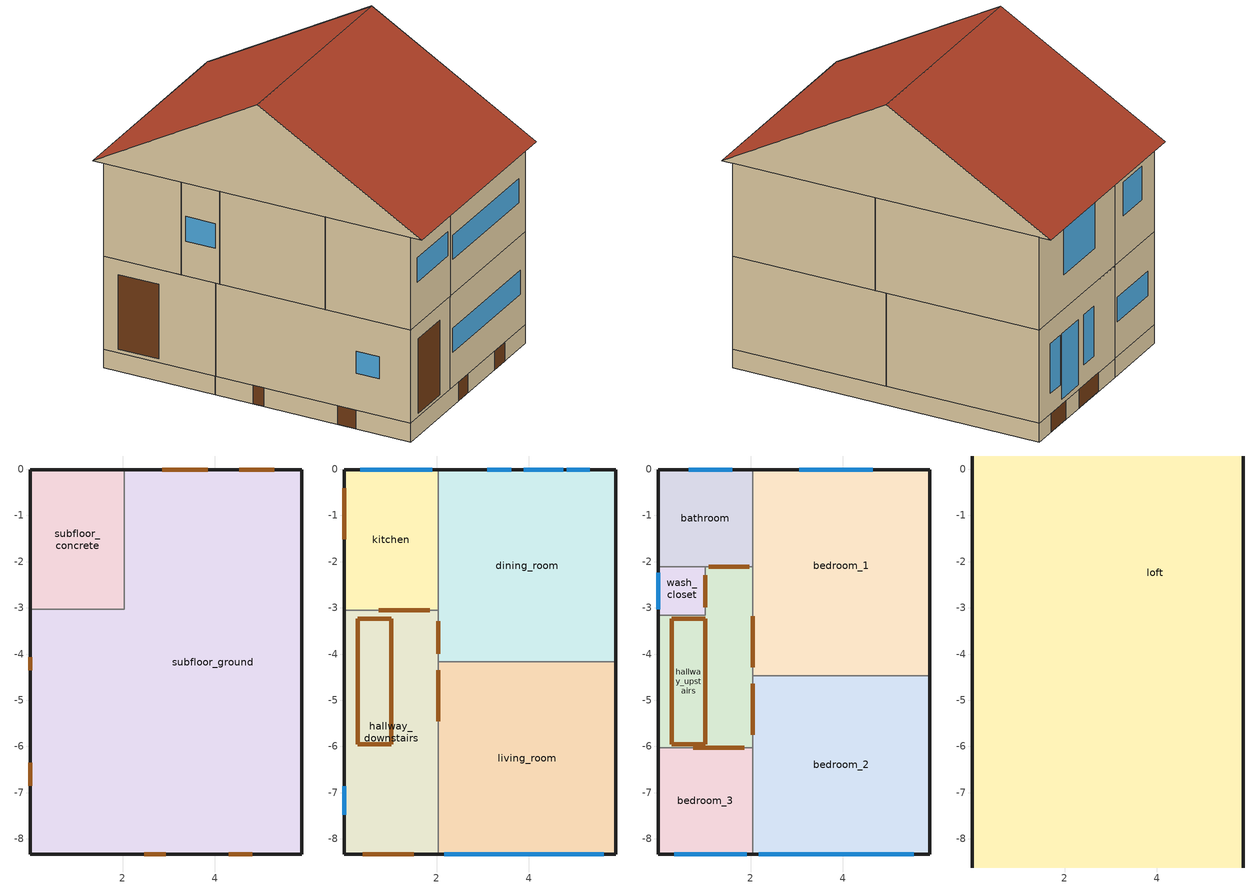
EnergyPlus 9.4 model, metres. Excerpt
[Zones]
subfloor_concrete
 floor ground (17): 2.04,-3.03 0.01,-3.03 0.01,-0.01 2.04,-0.01 z0
 wall outside (1): 2.04,-0.01 0.01,-0.01 0.01,-3.03 z0:0.5
 wall to subfloor_ground (11): 0.01,-3.03 2.04,-3.03 2.04,-0.01 z0:0.5
subfloor_ground
 floor ground (17): 2.04,-8.33 0.01,-8.33 0.01,-3.03 2.04,-3.03 z0; 5.87,-8.33 2.04,-8.33 2.04,-0.01 5.87,-0.01 z0
 wall outside (1): 0.01,-3.03 0.01,-8.33 5.87,-8.33 5.87,-0.01 2.04,-0.01 z0:0.5
 door (19): 3.85,-0.01 2.86,-0.01 / 5.28,-0.01 4.53,-0.01 / 0.01,-6.36 0.01,-6.85 / 0.01,-4.07 0.01,-4.35 / 4.3,-8.33 4.81,-8.33 / 2.47,-8.33 2.94,-8.33 z0:0.5
kitchen
 floor to subfloor_concrete (5): 2.03,-3.03 0.01,-3.03 0.01,-0.01 2.03,-0.01 z0.5
 floor to subfloor_ground (5): 2.03,-3.06 0.01,-3.06 0.01,-3.03 2.03,-3.03 z0.5
 wall outside (1): 2.03,-0.01 0.01,-0.01 0.01,-3.06 z0.5:3
 wall to dining_room (11): 2.03,-3.06 2.03,-0.01 z0.5:3
 wall to hallway_downstairs (11): 0.01,-3.06 2.03,-3.06 z0.5:3
 window (Project external glazing - 1001): 1.9,-0.01 0.35,-0.01 z1.44:2.09
 door (13): 0.01,-0.41 0.01,-1.51 z0.6:2.6
 door inside (15): 0.75,-3.06 1.85,-3.06 z0.6:2.6
dining_room
 floor to subfloor_ground (5): 5.87,-4.17 2.03,-4.17 2.04,-0.01 5.87,-0.01 z0.5
 wall outside (1): 5.87,-4.17 5.87,-0.01 2.03,-0.01 z0.5:3
 wall to hallway_downstairs (11): 2.03,-3.06 2.03,-4.17 z0.5:3
 wall to living_room (12): 2.03,-4.17 5.87,-4.17 z0.5:3
 window (Project external glazing - 1001): 4.74,-0.01 3.88,-0.01 z0.64:2.39; 5.32,-0.01 4.82,-0.01 / 3.61,-0.01 3.1,-0.01 z1.06:2.39
 door inside (15): 2.03,-3.29 2.03,-3.99 z0.6:2.7
hallway_downstairs
 floor to subfloor_ground (5): 2.03,-8.33 0.01,-8.33 0.01,-3.06 2.03,-3.06 z0.5
 wall outside (1): 0.01,-3.06 0.01,-8.33 2.03,-8.33 z0.5:3
 wall to living_room (12): 2.03,-8.33 2.03,-4.17 z0.5:3
 window (Project external glazing - 1001): 0.01,-6.87 0.01,-7.48 z1.49:2.08
 door inside (IRTSurface): 0.3,-5.95 1.02,-5.95 1.02,-3.24 0.3,-3.24 z3
 door (13): 0.4,-8.33 1.5,-8.33 z0.6:2.6
 door inside (15): 2.03,-5.45 2.03,-4.35 z0.6:2.6
living_room
 floor to subfloor_ground (5): 5.87,-8.33 2.03,-8.33 2.03,-4.17 5.87,-4.17 z0.5
 wall outside (1): 2.03,-8.33 5.87,-8.33 5.87,-4.17 z0.5:3
 window (Project external glazing - 1001): 2.16,-8.33 5.62,-8.33 z1.44:2.09
bathroom
 floor to kitchen (10): 2.03,-2.11 0.01,-2.11 0.01,-0.01 2.03,-0.01 z3
 wall outside (1): 2.04,-0.01 0.01,-0.01 0.01,-2.11 z3:5.5
 wall to bedroom_1 (12): 2.04,-2.11 2.04,-0.01 z3:5.5
 wall to wash_closet (11): 0.01,-2.11 1.02,-2.11 z3:5.5
 wall to hallway_upstairs (11): 1.02,-2.11 2.04,-2.11 z3:5.5
 window (Project external glazing - 1001): 1.61,-0.01 0.66,-0.01 z4.16:5.06
 door inside (15): 1.1,-2.11 1.97,-2.11 z3.1:5.19
bedroom_1
 floor to dining_room (10): 5.87,-4.17 2.04,-4.17 2.04,-0.01 5.87,-0.01 z3
 floor to living_room (10): 5.87,-4.46 2.04,-4.46 2.04,-4.17 5.87,-4.17 z3
 wall outside (1): 5.87,-4.46 5.87,-0.01 2.04,-0.01 z3:5.5
 wall to hallway_upstairs (11): 2.04,-2.11 2.04,-4.46 z3:5.5
 wall to bedroom_2 (11): 2.04,-4.46 5.87,-4.46 z3:5.5
 window (Project external glazing - 1001): 4.64,-0.01 3.06,-0.01 z3.94:5.36
 door inside (15): 2.04,-3.18 2.04,-4.28 z3.1:5.1
hallway_upstairs
 floor to kitchen (10): 2.03,-3.06 1.02,-3.06 1.02,-2.11 2.03,-2.11 z3
 floor to hallway_downstairs (10): 2.03,-5.95 1.02,-5.95 1.02,-4.59 2.03,-4.59 z3; 2.03,-6.02 0.3,-6.02 0.3,-5.95 2.03,-5.95 z3; 0.3,-6.02 0.01,-6.02 0.01,-4.59 0.3,-4.59 z3; 0.3,-4.59 0.01,-4.59 0.01,-3.24 0.3,-3.24 z3; 1.02,-3.24 0.01,-3.24 0.01,-3.16 1.02,-3.16 z3; 2.03,-4.59 1.02,-4.59 1.02,-3.06 2.03,-3.06 z3; 1.02,-5.95 0.3,-5.95 0.3,-3.24 1.02,-3.24 z3
 wall outside (1): 0.01,-3.16 0.01,-6.02 z3:5.5
 wall to wash_closet (11): 1.02,-2.11 1.02,-3.16 0.01,-3.16 z3:5.5
 wall to bedroom_3 (12): 0.01,-6.02 2.04,-6.02 z3:5.5
 wall to bedroom_2 (12): 2.04,-6.02 2.04,-4.46 z3:5.5
 door inside (15): 1.02,-2.3 1.02,-2.99 z3.1:5.22; 0.76,-6.02 1.86,-6.02 / 2.04,-5.74 2.04,-4.64 z3.1:5.1
bedroom_2
 floor to living_room (10): 5.87,-8.33 2.04,-8.33 2.04,-4.46 5.87,-4.46 z3
 wall outside (1): 2.04,-8.33 5.87,-8.33 5.87,-4.46 z3:5.5
 wall to bedroom_3 (11): 2.04,-6.02 2.04,-8.33 z3:5.5
 window (Project external glazing - 1001): 2.17,-8.33 5.53,-8.33 z3.94:4.59
bedroom_3
 floor to hallway_downstairs (10): 2.03,-8.33 0.01,-8.33 0.01,-6.02 2.03,-6.02 z3
 wall outside (1): 0.01,-6.02 0.01,-8.33 2.04,-8.33 z3:5.5
 window (Project external glazing - 1001): 0.35,-8.33 1.91,-8.33 z4.14:4.79
wash_closet
 floor to kitchen (10): 1.02,-3.06 0.01,-3.06 0.01,-2.11 1.02,-2.11 z3
 floor to hallway_downstairs (10): 1.02,-3.16 0.01,-3.16 0.01,-3.06 1.02,-3.06 z3
 wall outside (1): 0.01,-2.11 0.01,-3.16 z3:5.5
 window (Project external glazing - 1001): 0.01,-2.24 0.01,-3.03 z3.94:4.6
loft
 floor outside (7): 5.87,-0.01 0.01,-0.01 0.01,0.29 5.87,0.29 z5.5; 5.87,-8.63 0.01,-8.63 0.01,-8.33 5.87,-8.33 z5.5
 floor to bathroom (5): 2.04,-2.11 0.01,-2.11 0.01,-0.01 2.04,-0.01 z5.5
 floor to bedroom_1 (5): 5.87,-4.46 2.04,-4.46 2.04,-0.01 5.87,-0.01 z5.5
 floor to hallway_upstairs (5): 1.02,-6.02 0.01,-6.02 0.01,-3.16 1.02,-3.16 z5.5; 2.04,-6.02 1.02,-6.02 1.02,-2.11 2.04,-2.11 z5.5
 floor to bedroom_2 (5): 5.87,-8.33 2.04,-8.33 2.04,-4.46 5.87,-4.46 z5.5
 floor to bedroom_3 (5): 2.04,-8.33 0.01,-8.33 0.01,-6.02 2.04,-6.02 z5.5
 floor to wash_closet (5): 1.02,-3.16 0.01,-3.16 0.01,-2.11 1.02,-2.11 z5.5
 wall outside (1): 5.87,-8.63,5.5 5.87,0.29,5.5 5.87,-4.17,8.07; 0.01,0.29,5.5 0.01,-8.63,5.5 0.01,-4.17,8.07
 roof outside (3): 5.87,0.29,5.5 0.01,0.29,5.5 0.01,-4.17,8.07 5.87,-4.17,8.07; 0.01,-8.63,5.5 5.87,-8.63,5.5 5.87,-4.17,8.07 0.01,-4.17,8.07
[Building]
Building 1: North Axis=0; Terrain=Suburbs; Loads Convergence Tolerance Value=0.04; Temperature Convergence Tolerance Value=0.4; Solar Distribution=FullExterior; Maximum Number of Warmup Days=25; Minimum Number of Warmup Days=6
[Site:Location]
Untitled (01-01:31-12)  (01-01:31-12): Latitude=50.22; Longitude=-5.32; Time Zone=0; Elevation=88
[SizingPeriod:DesignDay] Day of Month=15; Humidity Condition Type=WetBulb; Barometric Pressure=100272.3; Rain Indicator=No; Snow Indicator=No
Name | Month | Day Type | Maximum DryBulb Temperature | Daily DryBulb Temperature Range | Wetbulb or DewPoint at Maximum DryBulb | Wind Speed | Wind Direction | Daylight Saving Time Indicator | Solar Model Indicator | Sky Clearness
Summer Design Day in Untitled (01-01:31-12) Jun | 6 | SummerDesignDay | 22.5 | 7.2 | 16.4 | 0 | 0 | Yes | ASHRAEClearSky | 0.98
Summer Design Day in Untitled (01-01:31-12) Jul | 7 | SummerDesignDay | 23.2 | 6.8 | 17.5 | 0 | 0 | Yes | ASHRAEClearSky | 0.98
Summer Design Day in Untitled (01-01:31-12) Aug | 8 | SummerDesignDay | 23.9 | 6.5 | 18.3 | 0 | 0 | Yes | ASHRAEClearSky | 0.98
Summer Design Day in Untitled (01-01:31-12) Sep | 9 | SummerDesignDay | 21.2 | 5.9 | 17.2 | 0 | 0 | Yes | ASHRAEClearSky | 0.98
Winter Design Day in Untitled (01-01:31-12) | 1 | WinterDesignDay | -0.9 | 0 | -0.9 | 4 | 50 | No |  | 0
[Site:GroundTemperature:BuildingSurface]
18, 18, 18, 18, 18, 18, 18, 18, 18, 18, 18, 18
[Site:GroundTemperature:FCfactorMethod]
January Ground Temperature=8.63; February Ground Temperature=7.09; March Ground Temperature=6.67; April Ground Temperature=7.03; May Ground Temperature=9.11; June Ground Temperature=11.44; July Ground Temperature=13.63; August Ground Temperature=15.22; September Ground Temperature=15.68; October Ground Temperature=14.93; November Ground Temperature=13.14; December Ground Temperature=10.88
[Site:GroundTemperature:Shallow]
14, 14, 14, 14, 14, 14, 14, 14, 14, 14, 14, 14
[Site:GroundTemperature:Deep]
14, 14, 14, 14, 14, 14, 14, 14, 14, 14, 14, 14
[Site:GroundReflectance]
0.2, 0.2, 0.2, 0.2, 0.2, 0.2, 0.2, 0.2, 0.2, 0.2, 0.2, 0.2
[Site:GroundReflectance:SnowModifier]
2, 2
[Site:Precipitation]
Precipitation Model Type=ScheduleAndDesignLevel; Design Level for Total Annual Precipitation=0.75; Precipitation Rates Schedule=Site Precipitation Schedule; Average Total Annual Precipitation=0.75
[Material] Roughness=Rough; Thermal Absorptance=0.9
Name | Thickness | Conductivity | Density | Specific Heat | Solar Absorptance | Visible Absorptance
1_1_5 | 0.1 | 0.84 | 1700 | 800 | 0.7 | 0.7
1_2_103 | 0.0795 | 0.034 | 35 | 1400 | 0.6 | 0.6
1_3_11 | 0.1 | 0.51 | 1400 | 1000 | 0.6 | 0.6
1_4_66 | 0.013 | 0.4 | 1000 | 1000 | 0.5 | 0.5
3_1_33 | 0.025 | 1 | 2000 | 800 | 0.7 | 0.7
3_2_111 | 0.2423 | 0.04 | 30 | 840 | 0.6 | 0.6
3_3_77 | 0.005 | 0.19 | 960 | 837 | 0.8 | 0.8
5_1_7 | 0.1 | 1.4 | 2100 | 840 | 0.6 | 0.6
7_1_17 | 0.025 | 0.5 | 1300 | 1000 | 0.7 | 0.7
7_2_111 | 0.1482 | 0.04 | 30 | 840 | 0.6 | 0.6
7_3_34 | 0.005 | 0.14 | 650 | 1200 | 0.78 | 0.78
11_1_27 | 0.025 | 0.25 | 900 | 1000 | 0.5 | 0.5
13_1_108 | 0.035 | 0.19 | 700 | 2390 | 0.5 | 0.5
17_1_37 | 0.1327 | 0.04 | 10 | 1400 | 0.6 | 0.6
17_2_9 | 0.1 | 1.13 | 2000 | 1000 | 0.6 | 0.6
17_3_29 | 0.07 | 0.41 | 1200 | 840 | 0.73 | 0.73
17_4_34 | 0.03 | 0.14 | 650 | 1200 | 0.78 | 0.78
19_1_400 | 0.2 | 0.1 | 12 | 840 | 0.7 | 0.7
[Material:NoMass] Roughness=Rough; Thermal Resistance=0.15; Thermal Absorptance=0.9; Solar Absorptance=0.7; Visible Absorptance=0.7
11_RVAL_2; 12_RVAL_2
[Material:InfraredTransparent]
IRTMaterial
[WindowMaterial:Glazing] Optical Data Type=SpectralAverage; Thickness=0.003; Infrared Transmittance at Normal Incidence=0; Front Side Infrared Hemispherical Emissivity=0.84; Conductivity=0.9; Dirt Correction Factor for Solar and Visible Transmittance=1
Name | Solar Transmittance at Normal Incidence | Front Side Solar Reflectance at Normal Incidence | Back Side Solar Reflectance at Normal Incidence | Visible Transmittance at Normal Incidence | Front Side Visible Reflectance at Normal Incidence | Back Side Visible Reflectance at Normal Incidence | Back Side Infrared Hemispherical Emissivity
2 | 0.837 | 0.075 | 0.075 | 0.898 | 0.081 | 0.081 | 0.84
38 | 0.74 | 0.09 | 0.1 | 0.82 | 0.11 | 0.12 | 0.2
[WindowMaterial:Gas]
1002: Gas Type=Air; Thickness=0.013
[Construction]
IRTSurface: IRTMaterial
1: 1_1_5, 1_2_103, 1_3_11, 1_4_66
2: 1_4_66, 1_3_11, 1_2_103, 1_1_5
3: 3_1_33, 3_2_111, 3_3_77
5; 10: 5_1_7
7: 7_1_17, 7_2_111, 7_3_34
11: 11_1_27, 11_RVAL_2, 11_1_27
12: 11_1_27, 12_RVAL_2, 11_1_27
13; 15: 13_1_108
17: 17_1_37, 17_2_9, 17_3_29, 17_4_34
19: 19_1_400
Project external glazing - 1001: 38, 1002, 2
[WindowProperty:FrameAndDivider]
1: Frame Width=0.04; Frame Outside Projection=0; Frame Inside Projection=0; Frame Conductance=9.5; Ratio of FrameEdge Glass Conductance to CenterOfGlass Conductance=1; Frame Solar Absorptance=0.5; Frame Visible Absorptance=0.5; Frame Thermal Hemispherical Emissivity=0.9; Divider Type=DividedLite; Divider Width=0.02; Number of Horizontal Dividers=1; Number of Vertical Dividers=1; Divider Outside Projection=0; Divider Inside Projection=0; Divider Conductance=9.5; Ratio of DividerEdge Glass Conductance to CenterOfGlass Conductance=1; Divider Solar Absorptance=0.5; Divider Visible Absorptance=0.5; Divider Thermal Hemispherical Emissivity=0.9; Outside Reveal Solar Absorptance=0.5; Inside Sill Depth=0; Inside Sill Solar Absorptance=0.5; Inside Reveal Depth=0; Inside Reveal Solar Absorptance=0.5
[RoofIrrigation]
Irrigation Model Type=Schedule; Irrigation Rate Schedule=Roof Irrigation Schedule
[Zone] Type=1; Part of Total Floor Area=Yes
Name | Multiplier | Volume | Floor Area | Zone Inside Convection Algorithm
loft | 1 | 42.6692 | 39.5104 | TARP
kitchen | 10 | 10.6468 | 4.4362 | TARP
dining_room | 10 | 31.6204 | 13.1752 | TARP
hallway_downstairs | 10 | 19.5288 | 8.137 | TARP
living_room | 10 | 33.2541 | 13.8559 | TARP
bathroom | 10 | 6.9408 | 2.892 | TARP
bedroom_1 | 10 | 33.954 | 14.1475 | TARP
hallway_upstairs | 10 | 13.0462 | 3.469 | TARP
bedroom_2 | 10 | 29.0897 | 12.1207 | TARP
bedroom_3 | 10 | 7.7653 | 3.2356 | TARP
wash_closet | 10 | 1.4071 | 0.5863 | TARP
subfloor_concrete | 1 | 2.2123 | 4.4246 | Simple
subfloor_ground | 1 | 17.8791 | 35.7581 | Simple
[PEOPLE] Number of People Calculation Method=People/Area; Fraction Radiant=0.3; Sensible Heat Fraction=AutoCalculate; Carbon Dioxide Generation Rate=3.82e-08; Enable ASHRAE 55 Comfort Warnings=No; Mean Radiant Temperature Calculation Type=ZoneAveraged; Work Efficiency Schedule=Work efficiency; Clothing Insulation Calculation Method=ClothingInsulationSchedule; Air Velocity Schedule=8060
Name | Zone or ZoneList | Number of People Schedule | People per Zone Floor Area | Activity Level Schedule | Clothing Insulation Schedule
People loft | loft | 2864 | 0.111 | Activity Schedule loft | Clothing Schedule loft
People kitchen | kitchen | 3344 | 0.0237037 | Activity Schedule kitchen | Clothing Schedule kitchen
People dining_room | dining_room | 3339 | 0.0169163 | Activity Schedule dining_room | Clothing Schedule dining_room
People hallway_downstairs | hallway_downstairs | 3359 | 0.019646 | Activity Schedule hallway_downstairs | Clothing Schedule hallway_downstairs
People living_room | living_room | 3349 | 0.0187563 | Activity Schedule living_room | Clothing Schedule living_room
People bathroom | bathroom | 3334 | 0.0187368 | Activity Schedule bathroom | Clothing Schedule bathroom
People bedroom_1 | bedroom_1 | 3329 | 0.0229388 | Activity Schedule bedroom_1 | Clothing Schedule bedroom_1
People hallway_upstairs | hallway_upstairs | 3359 | 0.019646 | Activity Schedule hallway_upstairs | Clothing Schedule hallway_upstairs
People bedroom_2 | bedroom_2 | 3329 | 0.0229388 | Activity Schedule bedroom_2 | Clothing Schedule bedroom_2
People bedroom_3 | bedroom_3 | 3329 | 0.0229388 | Activity Schedule bedroom_3 | Clothing Schedule bedroom_3
People wash_closet | wash_closet | 3324 | 0.0243172 | Activity Schedule wash_closet | Clothing Schedule wash_closet
[Lights] Design Level Calculation Method=Watts/Area; Return Air Fraction=0; Fraction Radiant=0.42; Fraction Visible=0.18; Fraction Replaceable=1
Name | Zone or ZoneList | Schedule | Watts per Zone Floor Area | EndUse Subcategory
loft General lighting | loft | 2868 | 15 | ELECTRIC EQUIPMENT#loft#GeneralLights
kitchen General lighting | kitchen | 3345 | 7.5 | ELECTRIC EQUIPMENT#kitchen#GeneralLights
dining_room General lighting | dining_room | 3340 | 2.5 | ELECTRIC EQUIPMENT#dining_room#GeneralLights
hallway_downstairs General lighting | hallway_downstairs | 3360 | 5 | ELECTRIC EQUIPMENT#hallway_downstairs#GeneralLights
living_room General lighting | living_room | 3350 | 2.5 | ELECTRIC EQUIPMENT#living_room#GeneralLights
bathroom General lighting | bathroom | 3335 | 7.5 | ELECTRIC EQUIPMENT#bathroom#GeneralLights
bedroom_1 General lighting | bedroom_1 | 3330 | 5 | ELECTRIC EQUIPMENT#bedroom_1#GeneralLights
hallway_upstairs General lighting | hallway_upstairs | 3360 | 5 | ELECTRIC EQUIPMENT#hallway_upstairs#GeneralLights
bedroom_2 General lighting | bedroom_2 | 3330 | 5 | ELECTRIC EQUIPMENT#bedroom_2#GeneralLights
bedroom_3 General lighting | bedroom_3 | 3330 | 5 | ELECTRIC EQUIPMENT#bedroom_3#GeneralLights
wash_closet General lighting | wash_closet | 3325 | 5 | ELECTRIC EQUIPMENT#wash_closet#GeneralLights
[OtherEquipment] Fuel Type=Electricity; Design Level Calculation Method=Watts/Area; Fraction Latent=0; Fraction Radiant=0.2; Fraction Lost=0; Carbon Dioxide Generation Rate=0; EndUse Subcategory=General
Name | Zone or ZoneList | Schedule | Power per Zone Floor Area
loft Equipment gain | loft | 2867 | 11.77
kitchen Equipment gain | kitchen | 3346 | 30.28
dining_room Equipment gain | dining_room | 3341 | 3.06
hallway_downstairs Equipment gain | hallway_downstairs | 3361 | 2.16
living_room Equipment gain | living_room | 3351 | 3.9
bathroom Equipment gain | bathroom | 3336 | 1.67
bedroom_1 Equipment gain | bedroom_1 | 3331 | 3.58
hallway_upstairs Equipment gain | hallway_upstairs | 3361 | 2.16
bedroom_2 Equipment gain | bedroom_2 | 3331 | 3.58
bedroom_3 Equipment gain | bedroom_3 | 3331 | 3.58
wash_closet Equipment gain | wash_closet | 3326 | 1.61
[ZoneInfiltration:DesignFlowRate] Schedule=2; Design Flow Rate Calculation Method=Flow/zone; Constant Term Coefficient=1; Temperature Term Coefficient=0; Velocity Term Coefficient=0; Velocity Squared Term Coefficient=0
Name | Zone or ZoneList | Design Flow Rate
loft Infiltration | loft | 0.008297
kitchen Infiltration | kitchen | 0.00207
dining_room Infiltration | dining_room | 0.006148
hallway_downstairs Infiltration | hallway_downstairs | 0.003797
living_room Infiltration | living_room | 0.006466
bathroom Infiltration | bathroom | 0.00135
bedroom_1 Infiltration | bedroom_1 | 0.006602
hallway_upstairs Infiltration | hallway_upstairs | 0.002537
bedroom_2 Infiltration | bedroom_2 | 0.005656
bedroom_3 Infiltration | bedroom_3 | 0.00151
wash_closet Infiltration | wash_closet | 0.000274
subfloor_concrete Infiltration | subfloor_concrete | 0.00043
subfloor_ground Infiltration | subfloor_ground | 0.003476
[ZoneVentilation:DesignFlowRate] Design Flow Rate Calculation Method=Flow/zone; Ventilation Type=NATURAL; Fan Pressure Rise=0; Fan Total Efficiency=1; Constant Term Coefficient=1; Temperature Term Coefficient=0; Velocity Term Coefficient=0; Velocity Squared Term Coefficient=0; Minimum Indoor Temperature=24; Maximum Indoor Temperature=100; Delta Temperature=0; Minimum Outdoor Temperature=-100; Maximum Outdoor Temperature=100; Maximum Wind Speed=40
Name | Zone or ZoneList | Schedule | Design Flow Rate
loft Nat Vent | loft | 2864 | 0.059263
kitchen Nat Vent | kitchen | 3344 | 0.014787
dining_room Nat Vent | dining_room | 3339 | 0.043917
hallway_downstairs Nat Vent | hallway_downstairs | 3359 | 0.027123
living_room Nat Vent | living_room | 3349 | 0.046186
bathroom Nat Vent | bathroom | 3334 | 0.00964
bedroom_1 Nat Vent | bedroom_1 | 3329 | 0.047158
bedroom_2 Nat Vent | bedroom_2 | 3329 | 0.040402
bedroom_3 Nat Vent | bedroom_3 | 3329 | 0.010785
[DesignSpecification:ZoneAirDistribution] Zone Air Distribution Effectiveness in Cooling Mode=1; Zone Air Distribution Effectiveness in Heating Mode=1
loft; kitchen; dining_room; hallway_downstairs; living_room; bedroom_1; bedroom_2; bedroom_3
[Sizing:Zone] Zone Cooling Design Supply Air Temperature Input Method=SupplyAirTemperature; Zone Cooling Design Supply Air Temperature=12; Zone Cooling Design Supply Air Temperature Difference=0; Zone Heating Design Supply Air Temperature Input Method=SupplyAirTemperature; Zone Heating Design Supply Air Temperature=35; Zone Heating Design Supply Air Temperature Difference=0; Zone Cooling Design Supply Air Humidity Ratio=0.0077; Zone Heating Design Supply Air Humidity Ratio=0.0156; Zone Heating Sizing Factor=1.25; Zone Cooling Sizing Factor=1.15; Cooling Design Air Flow Method=DesignDay; Cooling Minimum Air Flow Fraction=0; Heating Design Air Flow Method=DesignDay
Name | Design Specification Zone Air Distribution Object
loft | loft
kitchen | kitchen
dining_room | dining_room
hallway_downstairs | hallway_downstairs
living_room | living_room
bedroom_1 | bedroom_1
bedroom_2 | bedroom_2
bedroom_3 | bedroom_3
[ZoneControl:Thermostat] Control Type Schedule=Zone Control Type Sched
Name | Zone or ZoneList | Control 1
loft Thermostat | loft | Dual Setpoint - Zone loft
kitchen Thermostat | kitchen | Dual Setpoint - Zone kitchen
dining_room Thermostat | dining_room | Dual Setpoint - Zone dining_room
hallway_downstairs Thermostat | hallway_downstairs | Dual Setpoint - Zone hallway_downstairs
living_room Thermostat | living_room | Dual Setpoint - Zone living_room
bedroom_1 Thermostat | bedroom_1 | Dual Setpoint - Zone bedroom_1
bedroom_2 Thermostat | bedroom_2 | Dual Setpoint - Zone bedroom_2
bedroom_3 Thermostat | bedroom_3 | Dual Setpoint - Zone bedroom_3
[ThermostatSetpoint:DualSetpoint]
Name | Heating Setpoint Temperature Schedule | Cooling Setpoint Temperature Schedule
Dual Setpoint - Zone loft | loft Heating Setpoint Schedule | loft Cooling SP Sch
Dual Setpoint - Zone kitchen | kitchen Heating Setpoint Schedule | kitchen Cooling SP Sch
Dual Setpoint - Zone dining_room | dining_room Heating Setpoint Schedule | dining_room Cooling SP Sch
Dual Setpoint - Zone hallway_downstairs | hallway_downstairs Heating Setpoint Schedule | hallway_downstairs Cooling SP Sch
Dual Setpoint - Zone living_room | living_room Heating Setpoint Schedule | living_room Cooling SP Sch
Dual Setpoint - Zone bedroom_1 | bedroom_1 Heating Setpoint Schedule | bedroom_1 Cooling SP Sch
Dual Setpoint - Zone bedroom_2 | bedroom_2 Heating Setpoint Schedule | bedroom_2 Cooling SP Sch
Dual Setpoint - Zone bedroom_3 | bedroom_3 Heating Setpoint Schedule | bedroom_3 Cooling SP Sch
[ZoneHVAC:IdealLoadsAirSystem] Maximum Heating Supply Air Temperature=35; Minimum Cooling Supply Air Temperature=12; Maximum Heating Supply Air Humidity Ratio=0.0156; Minimum Cooling Supply Air Humidity Ratio=0.0077; Heating Limit=LimitCapacity; Maximum Heating Air Flow Rate=Autosize; Maximum Sensible Heating Capacity=Autosize; Dehumidification Control Type=None; Humidification Control Type=None; Outdoor Air Economizer Type=DifferentialDryBulb; Heat Recovery Type=None
Name | Maximum Cooling Air Flow Rate | Heating Availability Schedule | Cooling Availability Schedule
kitchen Ideal Loads Air | 0.443618 | kitchen Heating Availability Sch | kitchen Cooling Availability Sch
hallway_downstairs Ideal Loads Air | 0.813701 | hallway_downstairs Heating Availability Sch | hallway_downstairs Cooling Availability Sch
bedroom_1 Ideal Loads Air | 1.41475 | bedroom_1 Heating Availability Sch | bedroom_1 Cooling Availability Sch
bedroom_3 Ideal Loads Air | 0.323555 | bedroom_3 Heating Availability Sch | bedroom_3 Cooling Availability Sch
[Zone equipment]
kitchen: kitchen Ideal Loads Air
hallway_downstairs: hallway_downstairs Ideal Loads Air
bedroom_1: bedroom_1 Ideal Loads Air
bedroom_3: bedroom_3 Ideal Loads Air
[WaterUse:Equipment]
Name | EndUse Subcategory | Peak Flow Rate | Flow Rate Fraction Schedule | Target Temperature Schedule | Hot Water Supply Temperature Schedule | Cold Water Supply Temperature Schedule | Zone
DHW kitchen | DHW kitchen | 1.7187e-07 | 3344 | DHW Supply Temperature kitchen | DHW Supply Temperature kitchen | DHW Mains Temperature kitchen | kitchen
DHW dining_room | DHW dining_room | 3.65978e-07 | 3339 | DHW Supply Temperature dining_room | DHW Supply Temperature dining_room | DHW Mains Temperature dining_room | dining_room
DHW living_room | DHW living_room | 3.59982e-07 | 3349 | DHW Supply Temperature living_room | DHW Supply Temperature living_room | DHW Mains Temperature living_room | living_room
DHW bathroom | DHW bathroom | 1.12044e-07 | 3334 | DHW Supply Temperature bathroom | DHW Supply Temperature bathroom | DHW Mains Temperature bathroom | bathroom
DHW bedroom_1 | DHW bedroom_1 | 2.38037e-07 | 3329 | DHW Supply Temperature bedroom_1 | DHW Supply Temperature bedroom_1 | DHW Mains Temperature bedroom_1 | bedroom_1
DHW bedroom_2 | DHW bedroom_2 | 2.03936e-07 | 3329 | DHW Supply Temperature bedroom_2 | DHW Supply Temperature bedroom_2 | DHW Mains Temperature bedroom_2 | bedroom_2
DHW bedroom_3 | DHW bedroom_3 | 5.44403e-08 | 3329 | DHW Supply Temperature bedroom_3 | DHW Supply Temperature bedroom_3 | DHW Mains Temperature bedroom_3 | bedroom_3
DHW wash_closet | DHW wash_closet | 1.62861e-08 | 3324 | DHW Supply Temperature wash_closet | DHW Supply Temperature wash_closet | DHW Mains Temperature wash_closet | wash_closet
[Schedule:Day:Hourly]
Summer Control Type Day Sch; Winter Control Type Day Sch: 4, 4, 4, 4, 4, 4, 4, 4, 4, 4, 4, 4, 4, 4, 4, 4, 4, 4, 4, 4, 4, 4, 4, 4
[Schedule:Week:Daily]
Summer Control Type Week Sch: Summer Control Type Day Sch, Summer Control Type Day Sch, Summer Control Type Day Sch, Summer Control Type Day Sch, Summer Control Type Day Sch, Summer Control Type Day Sch, Summer Control Type Day Sch, Summer Control Type Day Sch, Summer Control Type Day Sch, Summer Control Type Day Sch, Summer Control Type Day Sch, Summer Control Type Day Sch
Winter Control Type Week Sch: Winter Control Type Day Sch, Winter Control Type Day Sch, Winter Control Type Day Sch, Winter Control Type Day Sch, Winter Control Type Day Sch, Winter Control Type Day Sch, Winter Control Type Day Sch, Winter Control Type Day Sch, Winter Control Type Day Sch, Winter Control Type Day Sch, Winter Control Type Day Sch, Winter Control Type Day Sch
[Schedule:Year]
Zone Control Type Sched: Winter Control Type Week Sch, 1, 1, 3, 31, Summer Control Type Week Sch, 4, 1, 9, 30, Winter Control Type Week Sch, 10, 1, 12, 31
[Schedule:Compact]
Roof Irrigation Schedule: Through: 12/31, For: AllDays, Until: 24:00, .00007
Site Precipitation Schedule; 2: Through: 12/31, For: AllDays, Until: 24:00, 1
Work efficiency; kitchen Cooling Availability Sch; hallway_downstairs Cooling Availability Sch; bedroom_1 Cooling Availability Sch; bedroom_3 Cooling Availability Sch: Through: 12/31, For: AllDays, Until: 24:00, 0
2864: Through: 31 Dec, For: Weekdays SummerDesignDay, Until: 07:00, 0, Until: 08:00, 0.25, Until: 09:00, 0.5, Until: 12:00, 1, Until: 14:00, 0.75, Until: 17:00, 1, Until: 18:00, 0.5, Until: 19:00, 0.25, Until: 24:00, 0, For: Weekends, Until: 24:00, 0, For: Holidays, Until: 24:00, 0, For: WinterDesignDay AllOtherDays, Until: 24:00, 0
2867: Through: 31 Dec, For: Weekdays SummerDesignDay, Until: 07:00, 0.05394, Until: 20:00, 1, Until: 24:00, 0.05394, For: Weekends, Until: 24:00, 0.05394, For: Holidays, Until: 24:00, 0.05394, For: WinterDesignDay AllOtherDays, Until: 24:00, 0
2868: Through: 31 Dec, For: Weekdays SummerDesignDay, Until: 07:00, 0, Until: 19:00, 1, Until: 24:00, 0, For: Weekends, Until: 24:00, 0, For: Holidays, Until: 24:00, 0, For: WinterDesignDay AllOtherDays, Until: 24:00, 0
3324; 3339: Through: 31 Dec, For: Weekdays SummerDesignDay, Until: 06:00, 0, Until: 07:00, 0.25, Until: 09:00, 1, Until: 10:00, 0.25, Until: 18:00, 0, Until: 19:00, 0.5, Until: 21:00, 1, Until: 22:00, 0.3, Until: 24:00, 0, For: Weekends, Until: 06:00, 0, Until: 07:00, 0.25, Until: 09:00, 1, Until: 10:00, 0.25, Until: 18:00, 0, Until: 19:00, 0.5, Until: 21:00, 1, Until: 22:00, 0.3, Until: 24:00, 0, For: Holidays, Until: 06:00, 0, Until: 07:00, 0.25, Until: 09:00, 1, Until: 10:00, 0.25, Until: 18:00, 0, Until: 19:00, 0.5, Until: 21:00, 1, Until: 22:00, 0.3, Until: 24:00, 0, For: WinterDesignDay AllOtherDays, Until: 24:00, 0
3325; 3340: Through: 31 Dec, For: Weekdays SummerDesignDay, Until: 06:00, 0, Until: 10:00, 1, Until: 18:00, 0, Until: 22:00, 1, Until: 24:00, 0, For: Weekends, Until: 06:00, 0, Until: 10:00, 1, Until: 18:00, 0, Until: 22:00, 1, Until: 24:00, 0, For: Holidays, Until: 06:00, 0, Until: 10:00, 1, Until: 18:00, 0, Until: 22:00, 1, Until: 24:00, 0, For: WinterDesignDay AllOtherDays, Until: 24:00, 0
3326: Through: 31 Dec, For: Weekdays SummerDesignDay, Until: 07:00, 0.06196, Until: 08:00, 0.53098, Until: 09:00, 1, Until: 10:00, 0.53098, Until: 17:00, 0.06196, Until: 18:00, 0.29647, Until: 19:00, 0.53098, Until: 20:00, 0.76549, Until: 22:00, 1, Until: 23:00, 0.76549, Until: 24:00, 0.29647, For: Weekends, Until: 07:00, 0.06196, Until: 08:00, 0.53098, Until: 09:00, 1, Until: 10:00, 0.53098, Until: 17:00, 0.06196, Until: 18:00, 0.29647, Until: 19:00, 0.53098, Until: 20:00, 0.76549, Until: 22:00, 1, Until: 23:00, 0.76549, Until: 24:00, 0.29647, For: Holidays, Until: 07:00, 0.06196, Until: 08:00, 0.53098, Until: 09:00, 1, Until: 10:00, 0.53098, Until: 17:00, 0.06196, Until: 18:00, 0.29647, Until: 19:00, 0.53098, Until: 20:00, 0.76549, Until: 22:00, 1, Until: 23:00, 0.76549, Until: 24:00, 0.29647, For: WinterDesignDay AllOtherDays, Until: 24:00, 0
3329: Through: 31 Dec, For: Weekdays SummerDesignDay, Until: 07:00, 1, Until: 08:00, 0.5, Until: 09:00, 0.25, Until: 22:00, 0, Until: 23:00, 0.25, Until: 24:00, 0.75, For: Weekends, Until: 07:00, 1, Until: 08:00, 0.5, Until: 09:00, 0.25, Until: 22:00, 0, Until: 23:00, 0.25, Until: 24:00, 0.75, For: Holidays, Until: 07:00, 1, Until: 08:00, 0.5, Until: 09:00, 0.25, Until: 22:00, 0, Until: 23:00, 0.25, Until: 24:00, 0.75, For: WinterDesignDay AllOtherDays, Until: 24:00, 0
3330; 3335; 3345: Through: 31 Dec, For: Weekdays SummerDesignDay, Until: 07:00, 0, Until: 10:00, 1, Until: 19:00, 0, Until: 23:00, 1, Until: 24:00, 0, For: Weekends, Until: 07:00, 0, Until: 10:00, 1, Until: 19:00, 0, Until: 23:00, 1, Until: 24:00, 0, For: Holidays, Until: 07:00, 0, Until: 10:00, 1, Until: 19:00, 0, Until: 23:00, 1, Until: 24:00, 0, For: WinterDesignDay AllOtherDays, Until: 24:00, 0
3331: Through: 31 Dec, For: Weekdays SummerDesignDay, Until: 07:00, 0.06993, Until: 08:00, 0.53497, Until: 09:00, 1, Until: 10:00, 0.53497, Until: 17:00, 0.06993, Until: 18:00, 0.30245, Until: 19:00, 0.53497, Until: 20:00, 0.76748, Until: 22:00, 1, Until: 23:00, 0.76748, Until: 24:00, 0.30245, For: Weekends, Until: 07:00, 0.06993, Until: 08:00, 0.53497, Until: 09:00, 1, Until: 10:00, 0.53497, Until: 17:00, 0.06993, Until: 18:00, 0.30245, Until: 19:00, 0.53497, Until: 20:00, 0.76748, Until: 22:00, 1, Until: 23:00, 0.76748, Until: 24:00, 0.30245, For: Holidays, Until: 07:00, 0.06993, Until: 08:00, 0.53497, Until: 09:00, 1, Until: 10:00, 0.53497, Until: 17:00, 0.06993, Until: 18:00, 0.30245, Until: 19:00, 0.53497, Until: 20:00, 0.76748, Until: 22:00, 1, Until: 23:00, 0.76748, Until: 24:00, 0.30245, For: WinterDesignDay AllOtherDays, Until: 24:00, 0
3334; 3344: Through: 31 Dec, For: Weekdays SummerDesignDay, Until: 07:00, 0, Until: 10:00, 1, Until: 19:00, 0, Until: 23:00, 0.2, Until: 24:00, 0, For: Weekends, Until: 07:00, 0, Until: 10:00, 1, Until: 19:00, 0, Until: 23:00, 0.2, Until: 24:00, 0, For: Holidays, Until: 07:00, 0, Until: 10:00, 1, Until: 19:00, 0, Until: 23:00, 0.2, Until: 24:00, 0, For: WinterDesignDay AllOtherDays, Until: 24:00, 0
3336: Through: 31 Dec, For: Weekdays SummerDesignDay, Until: 06:00, 0.05997, Until: 07:00, 0.29498, Until: 09:00, 1, Until: 10:00, 0.29498, Until: 18:00, 0.05997, Until: 19:00, 0.52999, Until: 21:00, 1, Until: 22:00, 0.34198, Until: 24:00, 0.05997, For: Weekends, Until: 24:00, 0.05997, For: Holidays, Until: 24:00, 0.05997, For: WinterDesignDay AllOtherDays, Until: 24:00, 0
3341: Through: 31 Dec, For: Weekdays SummerDesignDay, Until: 06:00, 0.08157, Until: 07:00, 0.31118, Until: 09:00, 1, Until: 10:00, 0.31118, Until: 18:00, 0.08157, Until: 19:00, 0.54079, Until: 21:00, 1, Until: 22:00, 0.3571, Until: 24:00, 0.08157, For: Weekends, Until: 06:00, 0.08157, Until: 07:00, 0.31118, Until: 09:00, 1, Until: 10:00, 0.31118, Until: 18:00, 0.08157, Until: 19:00, 0.54079, Until: 21:00, 1, Until: 22:00, 0.3571, Until: 24:00, 0.08157, For: Holidays, Until: 06:00, 0.08157, Until: 07:00, 0.31118, Until: 09:00, 1, Until: 10:00, 0.31118, Until: 18:00, 0.08157, Until: 19:00, 0.54079, Until: 21:00, 1, Until: 22:00, 0.3571, Until: 24:00, 0.08157, For: WinterDesignDay AllOtherDays, Until: 24:00, 0
3346: Through: 31 Dec, For: Weekdays SummerDesignDay, Until: 07:00, 0.06605, Until: 10:00, 1, Until: 19:00, 0.06605, Until: 23:00, 0.25284, Until: 24:00, 0.06605, For: Weekends, Until: 07:00, 0.06605, Until: 10:00, 1, Until: 19:00, 0.06605, Until: 23:00, 0.25284, Until: 24:00, 0.06605, For: Holidays, Until: 07:00, 0.06605, Until: 10:00, 1, Until: 19:00, 0.06605, Until: 23:00, 0.25284, Until: 24:00, 0.06605, For: WinterDesignDay AllOtherDays, Until: 24:00, 0
3349: Through: 31 Dec, For: Weekdays SummerDesignDay, Until: 16:00, 0, Until: 18:00, 0.5, Until: 22:00, 1, Until: 23:00, 0.66667, Until: 24:00, 0, For: Weekends, Until: 16:00, 0, Until: 18:00, 0.5, Until: 22:00, 1, Until: 23:00, 0.66667, Until: 24:00, 0, For: Holidays, Until: 16:00, 0, Until: 18:00, 0.5, Until: 22:00, 1, Until: 23:00, 0.66667, Until: 24:00, 0, For: WinterDesignDay AllOtherDays, Until: 24:00, 0
3350: Through: 31 Dec, For: Weekdays SummerDesignDay, Until: 16:00, 0, Until: 23:00, 1, Until: 24:00, 0, For: Weekends, Until: 16:00, 0, Until: 23:00, 1, Until: 24:00, 0, For: Holidays, Until: 16:00, 0, Until: 23:00, 1, Until: 24:00, 0, For: WinterDesignDay AllOtherDays, Until: 24:00, 0
3351: Through: 31 Dec, For: Weekdays SummerDesignDay, Until: 16:00, 0.06413, Until: 18:00, 0.53206, Until: 22:00, 1, Until: 23:00, 0.68804, Until: 24:00, 0.06413, For: Weekends, Until: 07:00, 0.06413, Until: 23:00, 1, Until: 24:00, 0.34489, For: Holidays, Until: 07:00, 0.06413, Until: 23:00, 1, Until: 24:00, 0.34489, For: WinterDesignDay AllOtherDays, Until: 24:00, 0
3359: Through: 31 Dec, For: Weekdays SummerDesignDay, Until: 07:00, 0, Until: 08:00, 0.5, Until: 09:00, 1, Until: 10:00, 0.5, Until: 17:00, 0, Until: 18:00, 0.25, Until: 19:00, 0.5, Until: 20:00, 0.75, Until: 22:00, 1, Until: 23:00, 0.75, Until: 24:00, 0.25, For: Weekends, Until: 09:00, 0, Until: 21:00, 1, Until: 24:00, 0, For: Holidays, Until: 09:00, 0, Until: 21:00, 1, Until: 24:00, 0, For: WinterDesignDay AllOtherDays, Until: 24:00, 0
3360: Through: 31 Dec, For: Weekdays SummerDesignDay, Until: 07:00, 0, Until: 10:00, 1, Until: 17:00, 0, Until: 24:00, 1, For: Weekends, Until: 09:00, 0, Until: 21:00, 1, Until: 24:00, 0, For: Holidays, Until: 09:00, 0, Until: 21:00, 1, Until: 24:00, 0, For: WinterDesignDay AllOtherDays, Until: 24:00, 0
3361: Through: 31 Dec, For: Weekdays SummerDesignDay, Until: 07:00, 0.0463, Until: 23:00, 1, Until: 24:00, 0.33241, For: Weekends, Until: 07:00, 0.0463, Until: 23:00, 1, Until: 24:00, 0.33241, For: Holidays, Until: 07:00, 0.0463, Until: 23:00, 1, Until: 24:00, 0.33241, For: WinterDesignDay AllOtherDays, Until: 24:00, 0
8060: Through: 12/31, For: AllDays, Until: 24:00, 0.137
Activity Schedule loft: Through: 12/31, For: AllDays, Until: 24:00, 110.7
Clothing Schedule loft; Clothing Schedule kitchen; Clothing Schedule dining_room; Clothing Schedule hallway_downstairs; Clothing Schedule living_room; Clothing Schedule bathroom; Clothing Schedule bedroom_1; Clothing Schedule hallway_upstairs; Clothing Schedule bedroom_2; Clothing Schedule bedroom_3; Clothing Schedule wash_closet: Through: 4/1, For: AllDays, Until: 24:00, 1, Through: 9/30, For: AllDays, Until: 24:00, .5, Through: 12/31, For: AllDays, Until: 24:00, 1
Activity Schedule kitchen: Through: 12/31, For: AllDays, Until: 24:00, 144
DHW Supply Temperature kitchen; DHW Supply Temperature dining_room; DHW Supply Temperature living_room; DHW Supply Temperature bathroom; DHW Supply Temperature bedroom_1; DHW Supply Temperature bedroom_2; DHW Supply Temperature bedroom_3; DHW Supply Temperature wash_closet: Through: 12/31, For: AllDays, Until: 24:00, 65
DHW Mains Temperature kitchen; DHW Mains Temperature dining_room; DHW Mains Temperature living_room; DHW Mains Temperature bathroom; DHW Mains Temperature bedroom_1; DHW Mains Temperature bedroom_2; DHW Mains Temperature bedroom_3; DHW Mains Temperature wash_closet: Through: 12/31, For: AllDays, Until: 24:00, 10
Activity Schedule dining_room; Activity Schedule living_room: Through: 12/31, For: AllDays, Until: 24:00, 99
Activity Schedule hallway_downstairs; Activity Schedule hallway_upstairs: Through: 12/31, For: AllDays, Until: 24:00, 162
Activity Schedule bathroom: Through: 12/31, For: AllDays, Until: 24:00, 108
Activity Schedule bedroom_1; Activity Schedule bedroom_2; Activity Schedule bedroom_3: Through: 12/31, For: AllDays, Until: 24:00, 81
Activity Schedule wash_closet: Through: 12/31, For: AllDays, Until: 24:00, 126
loft Heating Setpoint Schedule: Through: 31 Dec, For: Weekdays SummerDesignDay, Until: 05:00, 12, Until: 19:00, 22, Until: 24:00, 12, For: WinterDesignDay, Until: 24:00, 22, For: Weekends, Until: 24:00, 12, For: Holidays, Until: 24:00, 12, For: AllOtherDays, Until: 24:00, -50
loft Cooling SP Sch; kitchen Cooling SP Sch; dining_room Cooling SP Sch; hallway_downstairs Cooling SP Sch; living_room Cooling SP Sch; bedroom_1 Cooling SP Sch; bedroom_2 Cooling SP Sch; bedroom_3 Cooling SP Sch: Through: 12/31, For: AllDays, Until: 24:00, 100
kitchen Heating Setpoint Schedule: Through: 31 Dec, For: Weekdays SummerDesignDay, Until: 05:00, 12, Until: 10:00, 18, Until: 17:00, 12, Until: 23:00, 18, Until: 24:00, 12, For: WinterDesignDay, Until: 24:00, 18, For: Weekends, Until: 05:00, 12, Until: 10:00, 18, Until: 17:00, 12, Until: 23:00, 18, Until: 24:00, 12, For: Holidays, Until: 05:00, 12, Until: 10:00, 18, Until: 17:00, 12, Until: 23:00, 18, Until: 24:00, 12, For: AllOtherDays, Until: 24:00, -50
kitchen Heating Availability Sch: Through: 31 Dec, For: Weekdays SummerDesignDay, Until: 05:00, 1, Until: 10:00, 1, Until: 17:00, 1, Until: 23:00, 1, Until: 24:00, 1, For: WinterDesignDay, Until: 24:00, 1, For: Weekends, Until: 05:00, 1, Until: 10:00, 1, Until: 17:00, 1, Until: 23:00, 1, Until: 24:00, 1, For: Holidays, Until: 05:00, 1, Until: 10:00, 1, Until: 17:00, 1, Until: 23:00, 1, Until: 24:00, 1, For: AllOtherDays, Until: 24:00, 0
dining_room Heating Setpoint Schedule: Through: 31 Dec, For: Weekdays SummerDesignDay, Until: 04:00, 12, Until: 10:00, 18, Until: 16:00, 12, Until: 22:00, 18, Until: 24:00, 12, For: WinterDesignDay, Until: 24:00, 18, For: Weekends, Until: 04:00, 12, Until: 10:00, 18, Until: 16:00, 12, Until: 22:00, 18, Until: 24:00, 12, For: Holidays, Until: 04:00, 12, Until: 10:00, 18, Until: 16:00, 12, Until: 22:00, 18, Until: 24:00, 12, For: AllOtherDays, Until: 24:00, -50
hallway_downstairs Heating Setpoint Schedule: Through: 31 Dec, For: Weekdays SummerDesignDay, Until: 05:00, 12, Until: 10:00, 18, Until: 15:00, 12, Until: 24:00, 18, For: WinterDesignDay, Until: 24:00, 18, For: Weekends, Until: 07:00, 12, Until: 21:00, 18, Until: 24:00, 12, For: Holidays, Until: 07:00, 12, Until: 21:00, 18, Until: 24:00, 12, For: AllOtherDays, Until: 24:00, -50
hallway_downstairs Heating Availability Sch: Through: 31 Dec, For: Weekdays SummerDesignDay, Until: 05:00, 1, Until: 10:00, 1, Until: 15:00, 1, Until: 24:00, 1, For: WinterDesignDay, Until: 24:00, 1, For: Weekends, Until: 07:00, 1, Until: 21:00, 1, Until: 24:00, 1, For: Holidays, Until: 07:00, 1, Until: 21:00, 1, Until: 24:00, 1, For: AllOtherDays, Until: 24:00, 0
living_room Heating Setpoint Schedule: Through: 31 Dec, For: Weekdays SummerDesignDay, Until: 14:00, 12, Until: 23:00, 21, Until: 24:00, 12, For: WinterDesignDay, Until: 24:00, 21, For: Weekends, Until: 14:00, 12, Until: 23:00, 21, Until: 24:00, 12, For: Holidays, Until: 14:00, 12, Until: 23:00, 21, Until: 24:00, 12, For: AllOtherDays, Until: 24:00, -50
bedroom_1 Heating Setpoint Schedule; bedroom_2 Heating Setpoint Schedule; bedroom_3 Heating Setpoint Schedule: Through: 31 Dec, For: Weekdays SummerDesignDay, Until: 09:00, 18, Until: 20:00, 12, Until: 24:00, 18, For: WinterDesignDay, Until: 24:00, 18, For: Weekends, Until: 09:00, 18, Until: 20:00, 12, Until: 24:00, 18, For: Holidays, Until: 09:00, 18, Until: 20:00, 12, Until: 24:00, 18, For: AllOtherDays, Until: 24:00, -50
bedroom_1 Heating Availability Sch; bedroom_3 Heating Availability Sch: Through: 31 Dec, For: Weekdays SummerDesignDay, Until: 09:00, 1, Until: 20:00, 1, Until: 24:00, 1, For: WinterDesignDay, Until: 24:00, 1, For: Weekends, Until: 09:00, 1, Until: 20:00, 1, Until: 24:00, 1, For: Holidays, Until: 09:00, 1, Until: 20:00, 1, Until: 24:00, 1, For: AllOtherDays, Until: 24:00, 0
